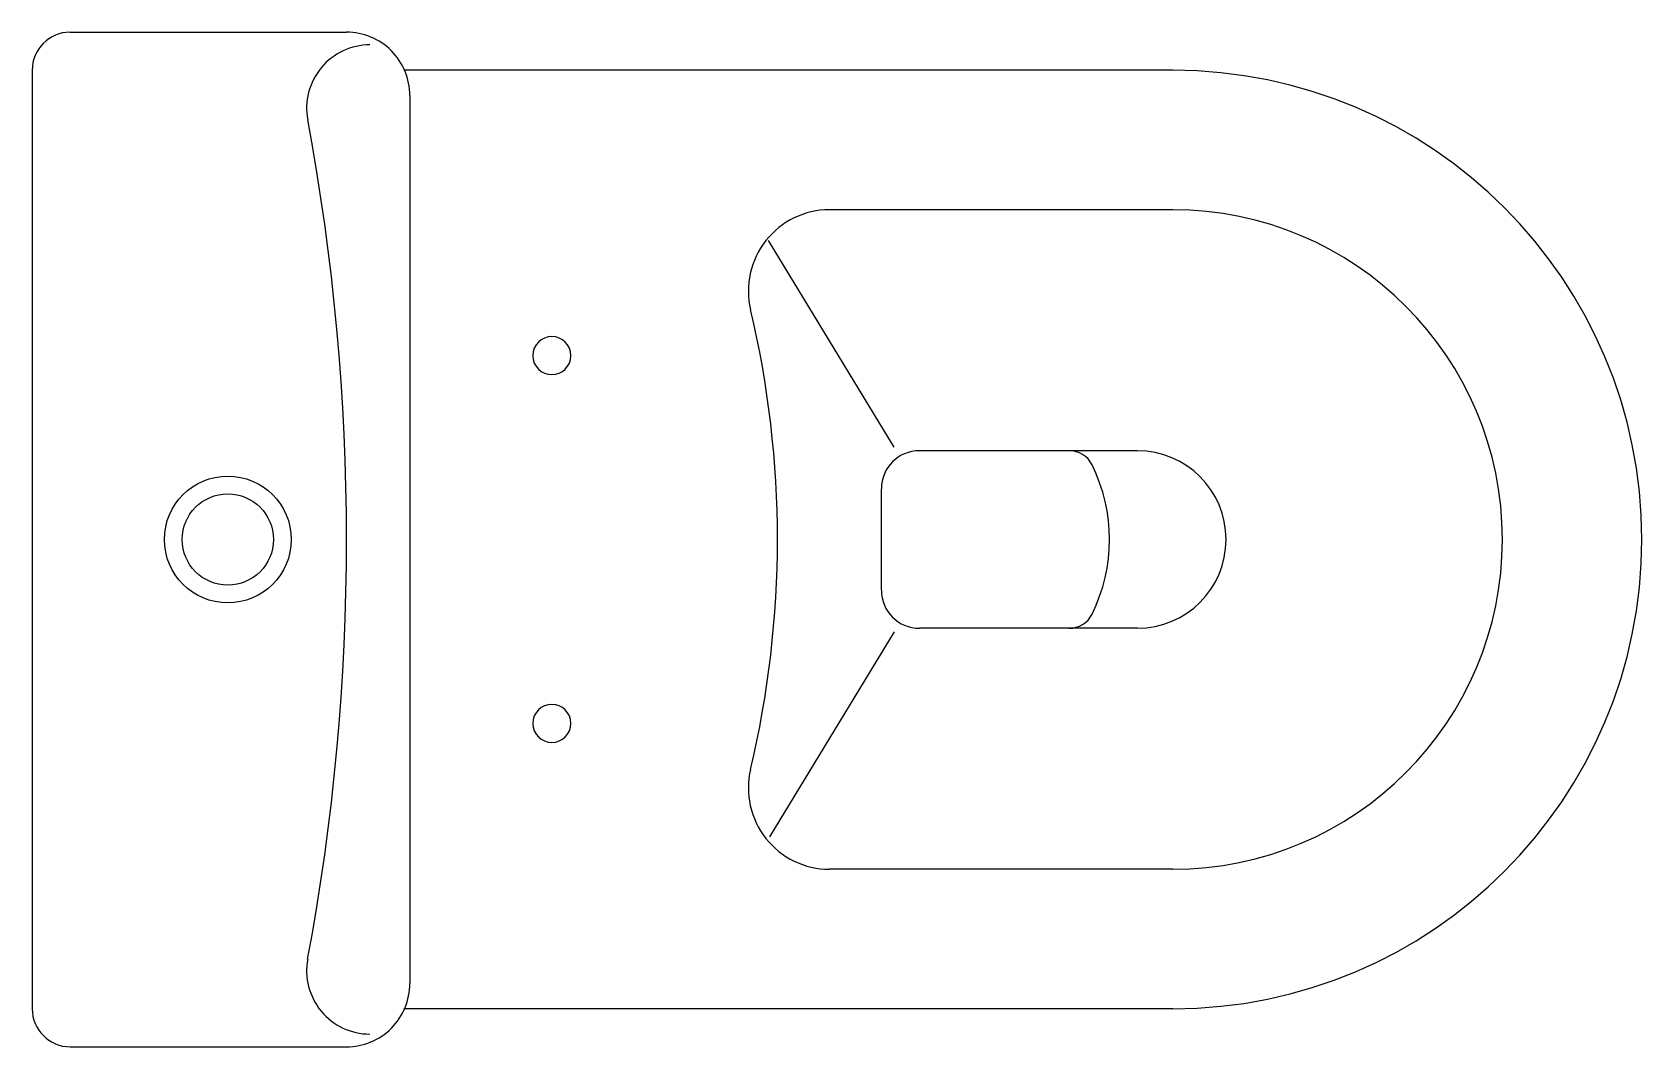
# Model space of a CAD drawing. Header units: millimetres. Extents: x -2990.773 to -2990.138, y 2966.543 to 2966.943.
import ezdxf

# ---------------------------------------------------------------- set-up
doc = ezdxf.new("R2010")
doc.units = ezdxf.units.MM
doc.header["$LTSCALE"] = 10
doc.layers.add('banheiro_louças', color=2, linetype='Continuous')

msp = doc.modelspace()

# ---------------------------------------------------------------- linework, layer by layer
at = {"layer": 'banheiro_louças', "ltscale": 5}
for p, q in [((-2990.75803, 2966.94274), (-2990.64903, 2966.94274)), ((-2990.77303, 2966.92774), (-2990.77303, 2966.55774)), ((-2990.32303, 2966.92774), (-2990.6264, 2966.92774)), ((-2990.62403, 2966.91774), (-2990.62403, 2966.56774)), ((-2990.32303, 2966.87274), (-2990.45849, 2966.87274)), ((-2990.32303, 2966.61274), (-2990.45849, 2966.61274)), ((-2990.32303, 2966.55774), (-2990.62636, 2966.55774)), ((-2990.75803, 2966.54274), (-2990.64903, 2966.54274))]:
    msp.add_line(p, q, dxfattribs=at)
at = {"layer": 'banheiro_louças', "color": 1, "ltscale": 5}
for p, q in [((-2990.43302, 2966.77915), (-2990.48255, 2966.86057)), ((-2990.33703, 2966.77774), (-2990.42303, 2966.77774)), ((-2990.43803, 2966.72274), (-2990.43803, 2966.76274)), ((-2990.43302, 2966.70633), (-2990.48216, 2966.62555)), ((-2990.33703, 2966.70774), (-2990.42303, 2966.70774))]:
    msp.add_line(p, q, dxfattribs=at)
for radius in [0.025, 0.018]:
    msp.add_circle((-2990.69586, 2966.74274), radius, dxfattribs=at)
at = {"layer": 'banheiro_louças', "ltscale": 5}
for centre, radius, start, end in [((-2990.75804, 2966.92774), 0.015, 90, 179.99597), ((-2990.64903, 2966.91774), 0.025, 359.99741, 90.00259), ((-2990.63978, 2966.91274), 0.025, 90, 190.59392), ((-2990.32303, 2966.74274), 0.185, 270, 90), ((-2991.54901, 2966.7428), 0.89999, 349.40599, 10.58654), ((-2990.45849, 2966.84074), 0.032, 90, 193.33265), ((-2990.32303, 2966.74274), 0.13, 270, 90), ((-2990.87206, 2966.74278), 0.39303, 346.66385, 13.32533), ((-2990.56803, 2966.81524), 0.0075, 0, 180), ((-2990.56803, 2966.81524), 0.0075, 180, 0), ((-2990.56803, 2966.67024), 0.0075, 0, 180), ((-2990.56803, 2966.67024), 0.0075, 180, 0), ((-2990.45849, 2966.64474), 0.032, 166.6676, 270), ((-2990.63977, 2966.57274), 0.025, 169.40757, 269.76687), ((-2990.64903, 2966.56774), 0.025, 269.99741, 0.00259), ((-2990.75803, 2966.55774), 0.015, 180.00785, 269.99215)]:
    msp.add_arc(centre, radius, start, end, dxfattribs=at)
at = {"layer": 'banheiro_louças', "color": 1, "ltscale": 5}
for centre, radius, start, end in [((-2990.42304, 2966.76274), 0.015, 90, 179.99597), ((-2990.36389, 2966.76774), 0.01, 26.39976, 90), ((-2990.33703, 2966.74274), 0.035, 270, 90), ((-2990.41429, 2966.74274), 0.06626, 333.61486, 26.38514), ((-2990.42303, 2966.72274), 0.015, 180.00785, 269.99215), ((-2990.36389, 2966.71774), 0.01, 270, 333.60024)]:
    msp.add_arc(centre, radius, start, end, dxfattribs=at)

doc.saveas('drawing.dxf')
